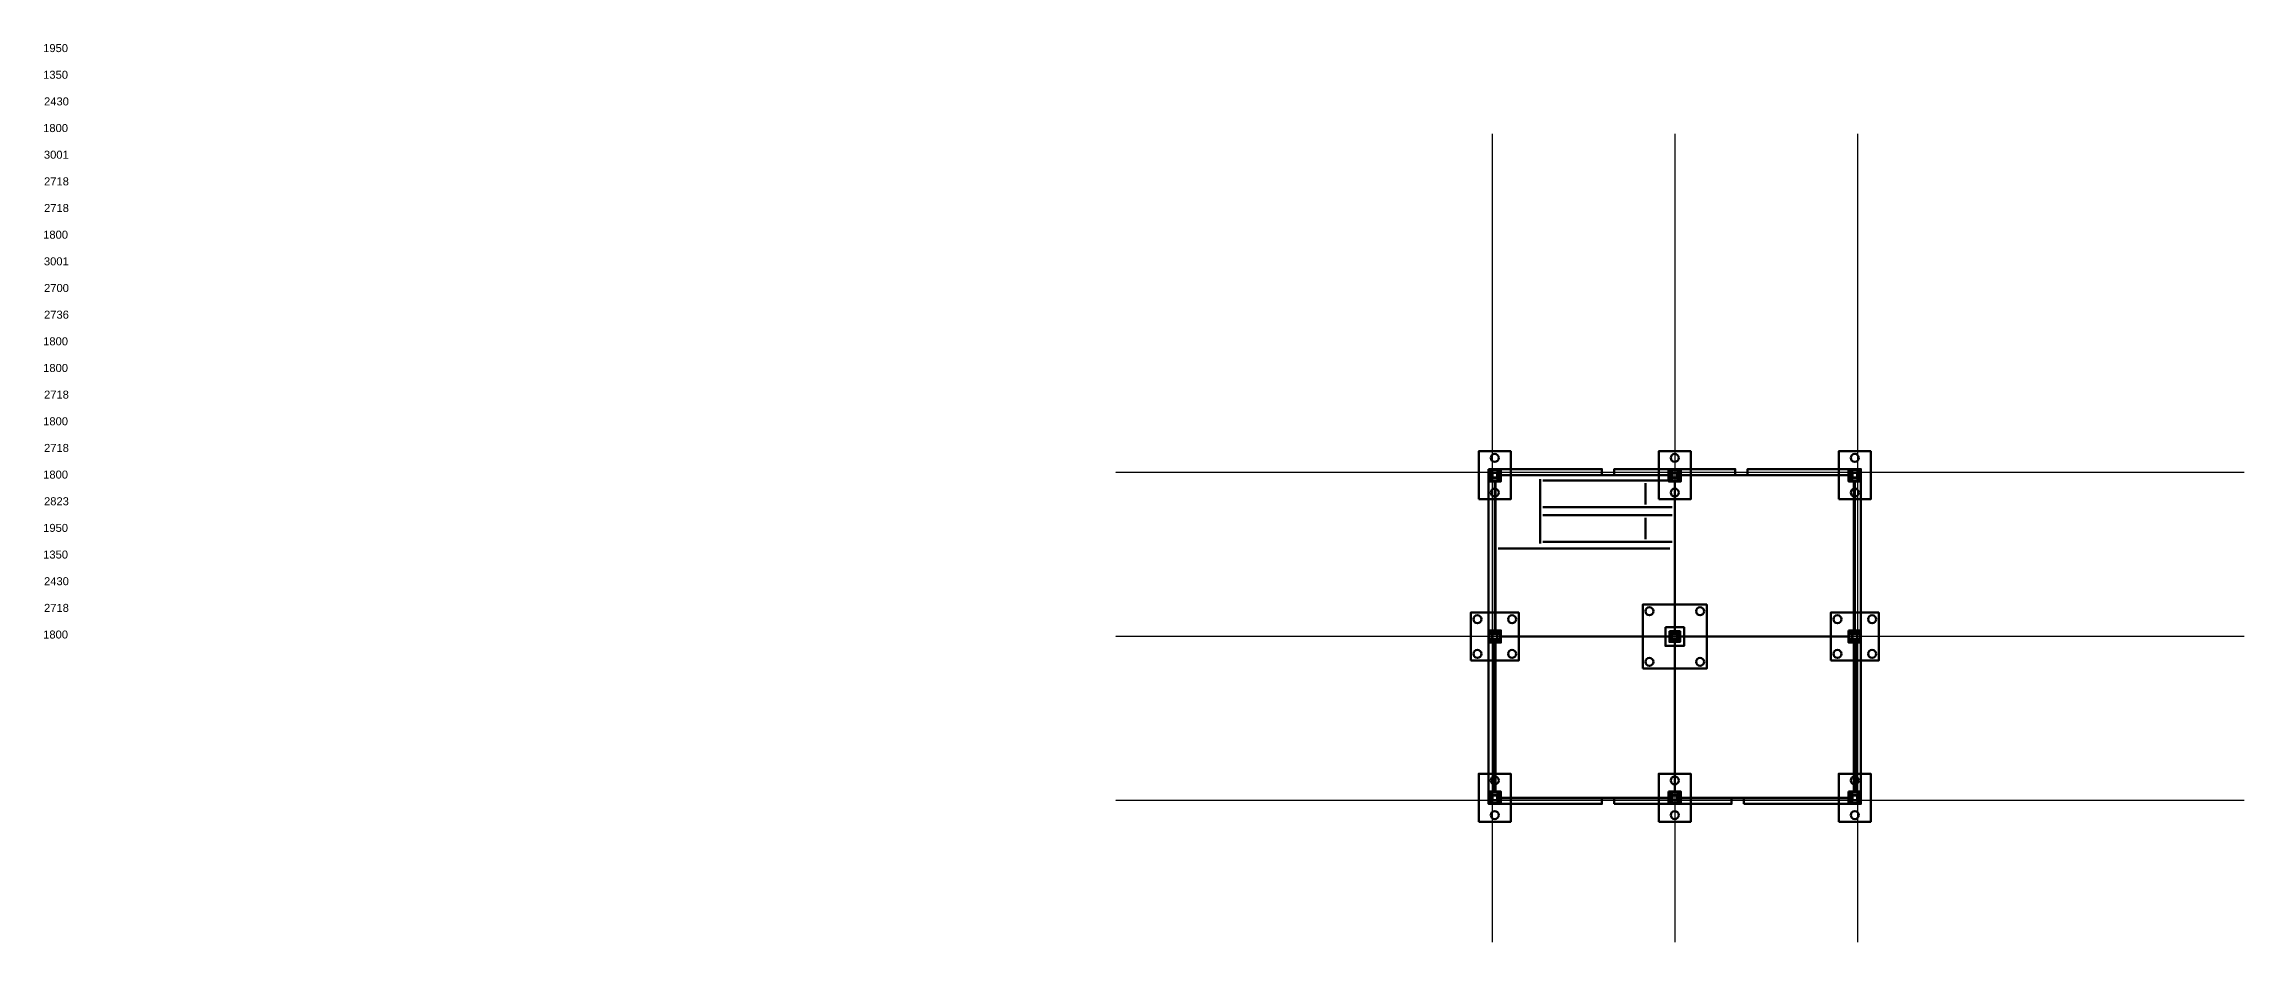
# Model space of a CAD drawing. Header units: millimetres. Extents: x 1117013 to 3394463, y -717780 to -102922.
# Drawn here: x 1188493 to 1270984, y -635741 to -602051 of the extents above; entities that cross this region are included whole.
import ezdxf

# ---------------------------------------------------------------- set-up
doc = ezdxf.new("R2010")
doc.units = ezdxf.units.MM
doc.linetypes.add('CENTERX2', pattern=[4, 2.5, -0.5, 0.5, -0.5])
doc.linetypes.add('осевая', pattern=[18.05, 14.6, -1.15, 1.15, -1.15])
for name, color, linetype, lineweight in [('0004-Осевая', 4, 'осевая', 25), ('01-Основная толстая', 7, 'Continuous', 50), ('СО_00_база', 7, 'Continuous', 50), ('СО_00_сваи', 7, 'Continuous', 50), ('СО_10_колонны', 7, 'Continuous', 50), ('СО_10_косоуры', 7, 'Continuous', 50), ('СО_10_фунд балки', 7, 'Continuous', 50), ('СО_10_фундаменты', 7, 'Continuous', 50), ('СО_20_балки', 7, 'Continuous', 50), ('СО_20_косоуры', 7, 'Continuous', 50), ('СО_20_распорки', 7, 'Continuous', 50), ('СО_20_связи', 7, 'Continuous', 50), ('СО_50_распорки', 7, 'Continuous', 50), ('СО_60_балки', 7, 'Continuous', 50)]:
    doc.layers.add(name, color=color, linetype=linetype, lineweight=lineweight)
doc.styles.get("Standard").update_dxf_attribs({"font": 'arial.ttf'})

# ---------------------------------------------------------------- blocks, each defined once
blk = doc.blocks.new('TPRF13124500')
for p, q in [((0, 30), (0, 170)), ((10, 30), (10, 170)), ((30, 200), (170, 200)), ((30, 190), (170, 190)), ((170, 10), (30, 10)), ((170, 0), (30, 0)), ((190, 30), (190, 170)), ((200, 30), (200, 170))]:
    blk.add_line(p, q)
for centre, radius, start, end in [((30, 170), 30, 90, 180), ((30, 30), 30, 180, 270), ((30, 170), 20, 90, 180), ((30, 30), 20, 180, 270), ((170, 170), 30, 0, 90), ((170, 170), 20, 0, 90), ((170, 30), 20, 270, 0), ((170, 30), 30, 270, 0)]:
    blk.add_arc(centre, radius, start, end)
blk = doc.blocks.new('болты в плане')
at = {"color": 4, "linetype": 'Continuous', "lineweight": 30, "ltscale": 10}
for p, q in [((2.2, 0), (-2.2, 0)), ((0, 2.8), (0, -2.8))]:
    blk.add_line(p, q, dxfattribs=at)
at = {"ltscale": 10}
for p, q in [((-1.2, 0), (0, 1.8)), ((0, -1.8), (-1.2, 0)), ((0, 1.8), (1.2, 0)), ((1.2, 0), (0, -1.8))]:
    blk.add_line(p, q, dxfattribs=at)

msp = doc.modelspace()

# ---------------------------------------------------------------- linework, layer by layer
at = {"layer": '0004-Осевая'}
for points in [[(1242789.6745, -605421.7857), (1242789.6745, -635740.9292)], [(1249639.6745, -605421.7857), (1249639.6745, -635740.9292)], [(1256489.6745, -605421.7857), (1256489.6745, -635740.9292)], [(1270983.9245, -618129.6989), (1228672.5571, -618129.6989)], [(1270983.9245, -624279.6989), (1228672.5571, -624279.6989)], [(1270983.9245, -630429.6989), (1228672.5571, -630429.6989)]]:
    msp.add_lwpolyline(points, dxfattribs=at)
at = {"layer": 'СО_00_база'}
for points in [[(1242689.6745, -618029.6989), (1243089.6745, -618029.6989), (1243089.6745, -618429.6989), (1242689.6745, -618429.6989), (1242689.6745, -618029.6989)], [(1242779.6745, -618234.6989), (1242689.6745, -618234.6989), (1242689.6745, -618224.6989), (1242779.6745, -618224.6989)], [(1242779.6745, -618429.6989), (1242779.6745, -618029.6989)], [(1242789.6745, -618429.6989), (1242789.6745, -618029.6989)], [(1242989.6745, -618429.6989), (1242989.6745, -618029.6989)], [(1242999.6745, -618429.6989), (1242999.6745, -618029.6989)], [(1242999.6745, -618234.6989), (1243089.6745, -618234.6989), (1243089.6745, -618224.6989), (1242999.6745, -618224.6989)], [(1249439.6745, -618029.6989), (1249839.6745, -618029.6989), (1249839.6745, -618429.6989), (1249439.6745, -618429.6989), (1249439.6745, -618029.6989)], [(1249529.6745, -618234.6989), (1249439.6745, -618234.6989), (1249439.6745, -618224.6989), (1249529.6745, -618224.6989)], [(1249529.6745, -618429.6989), (1249529.6745, -618029.6989)], [(1249539.6745, -618429.6989), (1249539.6745, -618029.6989)], [(1249739.6745, -618429.6989), (1249739.6745, -618029.6989)], [(1249749.6745, -618429.6989), (1249749.6745, -618029.6989)], [(1249749.6745, -618234.6989), (1249839.6745, -618234.6989), (1249839.6745, -618224.6989), (1249749.6745, -618224.6989)], [(1256189.6745, -618029.6989), (1256589.6745, -618029.6989), (1256589.6745, -618429.6989), (1256189.6745, -618429.6989), (1256189.6745, -618029.6989)], [(1256279.6745, -618234.6989), (1256189.6745, -618234.6989), (1256189.6745, -618224.6989), (1256279.6745, -618224.6989)], [(1256279.6745, -618429.6989), (1256279.6745, -618029.6989)], [(1256289.6745, -618429.6989), (1256289.6745, -618029.6989)], [(1256489.6745, -618429.6989), (1256489.6745, -618029.6989)], [(1256499.6745, -618429.6989), (1256499.6745, -618029.6989)], [(1256499.6745, -618234.6989), (1256589.6745, -618234.6989), (1256589.6745, -618224.6989), (1256499.6745, -618224.6989)], [(1243089.6745, -624079.6989), (1243089.6745, -624479.6989), (1242689.6745, -624479.6989), (1242689.6745, -624079.6989), (1243089.6745, -624079.6989)], [(1242689.6745, -624169.6989), (1243089.6745, -624169.6989)], [(1242689.6745, -624179.6989), (1243089.6745, -624179.6989)], [(1242689.6745, -624379.6989), (1243089.6745, -624379.6989)], [(1242689.6745, -624389.6989), (1243089.6745, -624389.6989)], [(1242884.6745, -624169.6989), (1242884.6745, -624079.6989), (1242894.6745, -624079.6989), (1242894.6745, -624169.6989)], [(1242884.6745, -624389.6989), (1242884.6745, -624479.6989), (1242894.6745, -624479.6989), (1242894.6745, -624389.6989)], [(1249439.6745, -624079.6989), (1249839.6745, -624079.6989), (1249839.6745, -624479.6989), (1249439.6745, -624479.6989), (1249439.6745, -624079.6989)], [(1249529.6745, -624284.6989), (1249439.6745, -624284.6989), (1249439.6745, -624274.6989), (1249529.6745, -624274.6989)], [(1249529.6745, -624479.6989), (1249529.6745, -624079.6989)], [(1249539.6745, -624479.6989), (1249539.6745, -624079.6989)], [(1249739.6745, -624479.6989), (1249739.6745, -624079.6989)], [(1249749.6745, -624479.6989), (1249749.6745, -624079.6989)], [(1249749.6745, -624284.6989), (1249839.6745, -624284.6989), (1249839.6745, -624274.6989), (1249749.6745, -624274.6989)], [(1256189.6745, -624479.6989), (1256189.6745, -624079.6989), (1256589.6745, -624079.6989), (1256589.6745, -624479.6989), (1256189.6745, -624479.6989)], [(1256589.6745, -624169.6989), (1256189.6745, -624169.6989)], [(1256589.6745, -624179.6989), (1256189.6745, -624179.6989)], [(1256589.6745, -624379.6989), (1256189.6745, -624379.6989)], [(1256589.6745, -624389.6989), (1256189.6745, -624389.6989)], [(1256394.6745, -624169.6989), (1256394.6745, -624079.6989), (1256384.6745, -624079.6989), (1256384.6745, -624169.6989)], [(1256394.6745, -624389.6989), (1256394.6745, -624479.6989), (1256384.6745, -624479.6989), (1256384.6745, -624389.6989)], [(1242689.6745, -630129.6989), (1243089.6745, -630129.6989), (1243089.6745, -630529.6989), (1242689.6745, -630529.6989), (1242689.6745, -630129.6989)], [(1242779.6745, -630529.6989), (1242779.6745, -630129.6989)], [(1242789.6745, -630529.6989), (1242789.6745, -630129.6989)], [(1242989.6745, -630529.6989), (1242989.6745, -630129.6989)], [(1242999.6745, -630529.6989), (1242999.6745, -630129.6989)], [(1249439.6745, -630129.6989), (1249839.6745, -630129.6989), (1249839.6745, -630529.6989), (1249439.6745, -630529.6989), (1249439.6745, -630129.6989)], [(1249529.6745, -630529.6989), (1249529.6745, -630129.6989)], [(1249539.6745, -630529.6989), (1249539.6745, -630129.6989)], [(1249739.6745, -630529.6989), (1249739.6745, -630129.6989)], [(1249749.6745, -630529.6989), (1249749.6745, -630129.6989)], [(1256189.6745, -630129.6989), (1256589.6745, -630129.6989), (1256589.6745, -630529.6989), (1256189.6745, -630529.6989), (1256189.6745, -630129.6989)], [(1256279.6745, -630529.6989), (1256279.6745, -630129.6989)], [(1256289.6745, -630529.6989), (1256289.6745, -630129.6989)], [(1256489.6745, -630529.6989), (1256489.6745, -630129.6989)], [(1256499.6745, -630529.6989), (1256499.6745, -630129.6989)], [(1242779.6745, -630334.6989), (1242689.6745, -630334.6989), (1242689.6745, -630324.6989), (1242779.6745, -630324.6989)], [(1242999.6745, -630334.6989), (1243089.6745, -630334.6989), (1243089.6745, -630324.6989), (1242999.6745, -630324.6989)], [(1249529.6745, -630334.6989), (1249439.6745, -630334.6989), (1249439.6745, -630324.6989), (1249529.6745, -630324.6989)], [(1249749.6745, -630334.6989), (1249839.6745, -630334.6989), (1249839.6745, -630324.6989), (1249749.6745, -630324.6989)], [(1256279.6745, -630334.6989), (1256189.6745, -630334.6989), (1256189.6745, -630324.6989), (1256279.6745, -630324.6989)], [(1256499.6745, -630334.6989), (1256589.6745, -630334.6989), (1256589.6745, -630324.6989), (1256499.6745, -630324.6989)]]:
    msp.add_lwpolyline(points, dxfattribs=at)
at = {"layer": 'СО_00_сваи'}
for centre in [(1242889.6745, -617579.6989), (1249639.6745, -617579.6989), (1256389.6745, -617579.6989), (1242889.6745, -618879.6989), (1249639.6745, -618879.6989), (1256389.6745, -618879.6989), (1242239.6745, -623629.6989), (1243539.6745, -623629.6989), (1248689.6744, -623329.6989), (1250589.6744, -623329.6989), (1255739.6745, -623629.6989), (1257039.6745, -623629.6989), (1249639.6745, -624279.6989), (1242239.6745, -624929.6989), (1243539.6745, -624929.6989), (1248689.6744, -625229.6989), (1250589.6744, -625229.6989), (1255739.6745, -624929.6989), (1257039.6745, -624929.6989), (1242889.6745, -629679.6989), (1249639.6745, -629679.6989), (1256389.6745, -629679.6989), (1242889.6745, -630979.6989), (1249639.6745, -630979.6989), (1256389.6745, -630979.6989)]:
    msp.add_circle(centre, 150, dxfattribs=at)
at = {"layer": 'СО_10_косоуры'}
for points in [[(1244689.6745, -618429.6989), (1249539.6745, -618429.6989)], [(1244689.6745, -619429.6989), (1249539.6745, -619429.6989)], [(1244689.6745, -619729.6989), (1249539.6745, -619729.6989)], [(1244689.6745, -620729.6989), (1249539.6745, -620729.6989)]]:
    msp.add_lwpolyline(points, dxfattribs=at)
at = {"layer": 'СО_10_фунд балки'}
for points in [[(1242659.6745, -618459.6989), (1242659.6745, -624049.6989), (1242889.6745, -624049.6989), (1242889.6745, -618459.6989), (1242659.6745, -618459.6989)], [(1256389.6745, -618459.6989), (1256389.6745, -624049.6989), (1256619.6745, -624049.6989), (1256619.6745, -618459.6989), (1256419.6745, -618459.6989)], [(1242659.6745, -624509.6989), (1242659.6745, -630099.6989), (1242889.6745, -630099.6989), (1242889.6745, -624509.6989), (1242659.6745, -624509.6989)], [(1256389.6745, -624509.6989), (1256389.6745, -630099.6989), (1256619.6745, -630099.6989), (1256619.6745, -624509.6989), (1256419.6745, -624509.6989)]]:
    msp.add_lwpolyline(points, dxfattribs=at)
for points in [[(1243119.6745, -618229.6989), (1246909.6745, -618229.6989), (1246909.6745, -617999.6989), (1243119.6745, -617999.6989)], [(1247369.6745, -618229.6989), (1249409.6745, -618229.6989), (1249409.6745, -617999.6989), (1247369.6745, -617999.6989)], [(1249869.6745, -618229.6989), (1251909.6745, -618229.6989), (1251909.6745, -617999.6989), (1249869.6745, -617999.6989)], [(1252369.6745, -618229.6989), (1256159.6745, -618229.6989), (1256159.6745, -617999.6989), (1252369.6745, -617999.6989)], [(1243119.6745, -630559.6989), (1246909.6745, -630559.6989), (1246909.6745, -630329.6989), (1243119.6745, -630329.6989)], [(1247369.6745, -630559.6989), (1249409.6745, -630559.6989), (1249409.6745, -630329.6989), (1247369.6745, -630329.6989)], [(1249869.6745, -630559.6989), (1251769.6745, -630559.6989), (1251769.6745, -630329.6989), (1249869.6745, -630329.6989)], [(1252229.6745, -630559.6989), (1256159.6745, -630559.6989), (1256159.6745, -630329.6989), (1252229.6745, -630329.6989)]]:
    msp.add_lwpolyline(points, close=True, dxfattribs=at)
at = {"layer": 'СО_10_фундаменты'}
for points in [[(1242289.6745, -619129.6989), (1243489.6745, -619129.6989), (1243489.6745, -617329.6989), (1242289.6745, -617329.6989), (1242289.6745, -619129.6989)], [(1249039.6745, -619129.6989), (1250239.6745, -619129.6989), (1250239.6745, -617329.6989), (1249039.6745, -617329.6989), (1249039.6745, -619129.6989)], [(1255789.6745, -619129.6989), (1256989.6745, -619129.6989), (1256989.6745, -617329.6989), (1255789.6745, -617329.6989), (1255789.6745, -619129.6989)], [(1241989.6745, -625179.6989), (1243789.6745, -625179.6989), (1243789.6745, -623379.6989), (1241989.6745, -623379.6989), (1241989.6745, -625179.6989)], [(1248439.6744, -625479.6989), (1250839.6744, -625479.6989), (1250839.6744, -623079.6989), (1248439.6744, -623079.6989), (1248439.6744, -625479.6989)], [(1255489.6745, -625179.6989), (1257289.6745, -625179.6989), (1257289.6745, -623379.6989), (1255489.6745, -623379.6989), (1255489.6745, -625179.6989)], [(1242289.6745, -631229.6989), (1243489.6745, -631229.6989), (1243489.6745, -629429.6989), (1242289.6745, -629429.6989), (1242289.6745, -631229.6989)], [(1249039.6745, -631229.6989), (1250239.6745, -631229.6989), (1250239.6745, -629429.6989), (1249039.6745, -629429.6989), (1249039.6745, -631229.6989)], [(1255789.6745, -631229.6989), (1256989.6745, -631229.6989), (1256989.6745, -629429.6989), (1255789.6745, -629429.6989), (1255789.6745, -631229.6989)]]:
    msp.add_lwpolyline(points, dxfattribs=at)
for points in [[(1242659.6745, -617999.6989), (1243119.6745, -617999.6989), (1243119.6745, -618459.6989), (1242659.6745, -618459.6989)], [(1249409.6745, -617999.6989), (1249869.6745, -617999.6989), (1249869.6745, -618459.6989), (1249409.6745, -618459.6989)], [(1256159.6745, -617999.6989), (1256619.6745, -617999.6989), (1256619.6745, -618459.6989), (1256159.6745, -618459.6989)], [(1242659.6745, -624049.6989), (1243119.6745, -624049.6989), (1243119.6745, -624509.6989), (1242659.6745, -624509.6989)], [(1249289.6744, -623929.6989), (1249989.6744, -623929.6989), (1249989.6744, -624629.6989), (1249289.6744, -624629.6989)], [(1256159.6745, -624049.6989), (1256619.6745, -624049.6989), (1256619.6745, -624509.6989), (1256159.6745, -624509.6989)], [(1242659.6745, -630099.6989), (1243119.6745, -630099.6989), (1243119.6745, -630559.6989), (1242659.6745, -630559.6989)], [(1249409.6745, -630099.6989), (1249869.6745, -630099.6989), (1249869.6745, -630559.6989), (1249409.6745, -630559.6989)], [(1256159.6745, -630099.6989), (1256619.6745, -630099.6989), (1256619.6745, -630559.6989), (1256159.6745, -630559.6989)]]:
    msp.add_lwpolyline(points, close=True, dxfattribs=at)
at = {"layer": 'СО_20_балки'}
for points in [[(1242919.6745, -618399.6989), (1242919.6745, -624069.6989)], [(1243079.6745, -618229.6989), (1249465.2603, -618229.6989)], [(1244589.6745, -618378.1288), (1244589.6745, -620787.2181)], [(1249639.6745, -624179.6989), (1249639.6745, -618429.6989)], [(1256359.6745, -618399.6989), (1256359.6745, -624069.6989)], [(1249449.6745, -620979.6989), (1243019.6745, -620979.6989)], [(1242919.6745, -630159.6989), (1242919.6745, -624489.6989)], [(1249639.6745, -630149.6989), (1249639.6745, -624479.6989)], [(1256359.6745, -630159.6989), (1256359.6745, -624489.6989)]]:
    msp.add_lwpolyline(points, dxfattribs=at)
at = {"layer": 'СО_20_косоуры'}
for points in [[(1244732.4226, -618429.6989), (1249539.6745, -618429.6989)], [(1248539.6745, -618529.6989), (1248539.6745, -619329.6989)], [(1249639.6745, -618429.6989), (1249639.6745, -620789.6989)], [(1244732.4226, -619429.6989), (1249539.6745, -619429.6989)], [(1249539.6745, -619729.6989), (1246778.49, -619729.6989)], [(1248539.6745, -619829.6989), (1248539.6745, -620629.6989)], [(1249539.6745, -620729.6989), (1246159.3263, -620729.6989)]]:
    msp.add_lwpolyline(points, dxfattribs=at)
at = {"layer": 'СО_20_распорки'}
for points in [[(1256189.6745, -618229.6989), (1249809.1871, -618229.6989)], [(1243079.6745, -624279.6989), (1249439.6745, -624279.6989)], [(1256199.6745, -624279.6989), (1249839.6745, -624279.6989)], [(1243079.6745, -630349.6989), (1249404.3334, -630349.6989)], [(1256199.6745, -630349.6989), (1249844.6039, -630349.6989)]]:
    msp.add_lwpolyline(points, dxfattribs=at)
at = {"layer": 'СО_20_связи', "linetype": 'CENTERX2', "lineweight": 60, "ltscale": 2}
for points in [[(1242820.7761, -624479.6989), (1242820.7761, -630129.6989)], [(1256443.4797, -624479.6989), (1256443.4797, -630129.6989)]]:
    msp.add_lwpolyline(points, dxfattribs=at)
at = {"layer": 'СО_50_распорки'}
for points in [[(1243089.6745, -618229.6989), (1249444.7074, -618229.6989)], [(1256189.6745, -618229.6989), (1249805.2738, -618229.6989)], [(1243077.5334, -624279.6989), (1249347.9773, -624279.6989)], [(1250067.9647, -624279.6989), (1256178.095, -624279.6989)], [(1243089.6745, -630329.6989), (1249461.7871, -630329.6989)], [(1256189.6745, -630329.6989), (1249835.0001, -630329.6989)]]:
    msp.add_lwpolyline(points, dxfattribs=at)
at = {"layer": 'СО_60_балки'}
for points in [[(1242889.6745, -624079.6989), (1242889.6745, -618429.6989)], [(1249639.6745, -624079.6989), (1249639.6745, -618429.6989)], [(1256389.6745, -624079.6989), (1256389.6745, -618429.6989)], [(1242889.6745, -630129.6989), (1242889.6745, -624479.6989)], [(1249639.6745, -630129.6989), (1249639.6745, -624479.6989)], [(1256389.6745, -630129.6989), (1256389.6745, -624479.6989)]]:
    msp.add_lwpolyline(points, dxfattribs=at)

# ---------------------------------------------------------------- block references
at = {"layer": 'СО_00_база', "yscale": 10, "zscale": 10}
for p, xscale, rotation in [((1242739.6745, -618079.6989), 10, 180), ((1243039.6745, -618079.6989), -10, 180), ((1249489.6745, -618079.6989), 10, 180), ((1249789.6745, -618079.6989), -10, 180), ((1256239.6745, -618079.6989), 10, 180), ((1256539.6745, -618079.6989), -10, 180), ((1242739.6745, -624129.6989), -10, 270), ((1242739.6745, -624429.6989), 10, 270), ((1243039.6745, -624129.6989), 10, 89.99999999999999), ((1243039.6745, -624429.6989), -10, 90), ((1249489.6745, -624129.6989), 10, 180), ((1249789.6745, -624129.6989), -10, 180), ((1242739.6745, -630179.6989), 10, 180), ((1243039.6745, -630179.6989), -10, 180), ((1249489.6745, -630179.6989), 10, 180), ((1249789.6745, -630179.6989), -10, 180), ((1256239.6745, -630179.6989), 10, 180), ((1256539.6745, -630179.6989), -10, 180)]:
    msp.add_blockref('болты в плане', p, dxfattribs=dict(at, xscale=xscale, rotation=rotation))
for p, xscale in [((1242739.6745, -618379.6989), -10), ((1243039.6745, -618379.6989), 10), ((1249489.6745, -618379.6989), -10), ((1249789.6745, -618379.6989), 10), ((1256239.6745, -618379.6989), -10), ((1256539.6745, -618379.6989), 10), ((1249489.6745, -624429.6989), -10), ((1249789.6745, -624429.6989), 10), ((1256239.6745, -624129.6989), -10), ((1256239.6745, -624429.6989), 10), ((1256539.6745, -624129.6989), 10), ((1256539.6745, -624429.6989), -10), ((1242739.6745, -630479.6989), -10), ((1243039.6745, -630479.6989), 10), ((1249489.6745, -630479.6989), -10), ((1249789.6745, -630479.6989), 10), ((1256239.6745, -630479.6989), -10), ((1256539.6745, -630479.6989), 10)]:
    msp.add_blockref('болты в плане', p, dxfattribs=dict(at, xscale=xscale))
at = {"layer": 'СО_10_колонны'}
for p in [(1242789.6745, -618329.6989), (1249539.6745, -618329.6989), (1256289.6745, -618329.6989), (1242789.6745, -624379.6989), (1249539.6745, -624379.6989), (1256289.6745, -624379.6989), (1242789.6745, -630429.6989), (1249539.6745, -630429.6989), (1256289.6745, -630429.6989)]:
    msp.add_blockref('TPRF13124500', p, dxfattribs=at)

# ---------------------------------------------------------------- texts
at = {"layer": '01-Основная толстая'}
for s, p in [('1950', (1188460.6493, -602355.0752)), ('1350', (1188460.6493, -603355.0752)), ('2430', (1188494.0054, -604355.0752)), ('1800', (1188460.6493, -605355.0752)), ('3001', (1188488.6848, -606355.0752)), ('2718', (1188494.0054, -607355.0752)), ('2718', (1188494.0054, -608355.0752)), ('1800', (1188460.6493, -609355.0752)), ('3001', (1188488.6848, -610355.0752)), ('2700', (1188494.0054, -611355.0752)), ('2736', (1188494.0054, -612355.0752)), ('1800', (1188460.6493, -613355.0752)), ('1800', (1188460.6493, -614355.0752)), ('2718', (1188494.0054, -615355.0752)), ('1800', (1188460.6493, -616355.0752)), ('2718', (1188494.0054, -617355.0752)), ('1800', (1188460.6493, -618355.0752)), ('2823', (1188494.0054, -619355.0752)), ('1950', (1188460.6493, -620355.0752)), ('1350', (1188460.6493, -621355.0752)), ('2430', (1188494.0054, -622355.0752)), ('2718', (1188494.0054, -623355.0752)), ('1800', (1188460.6493, -624355.0752))]:
    msp.add_text(s, height=300, dxfattribs=at).set_placement(p)

doc.saveas('drawing.dxf')
